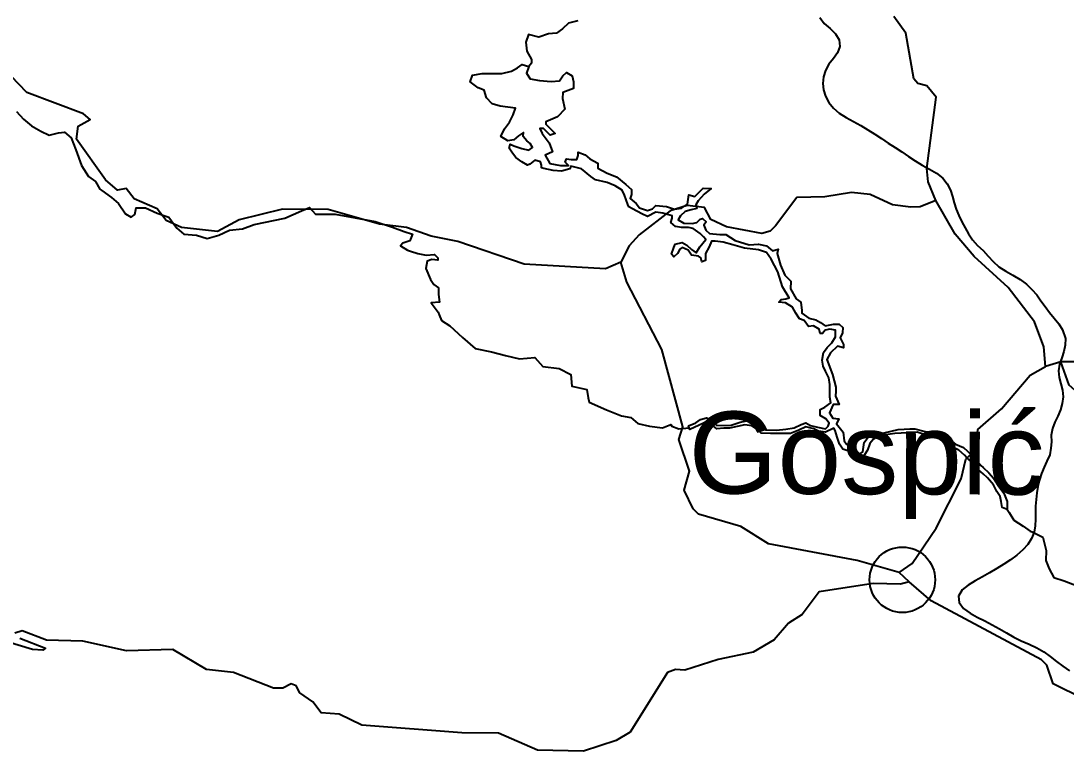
# Model space of a CAD drawing. Header units: metres. Extents: x 13.21 to 19.52, y 42.14 to 46.62.
# Drawn here: x 15.1305 to 15.4171, y 44.5018 to 44.7019 of the extents above; entities that cross this region are included whole.
import ezdxf

# ---------------------------------------------------------------- set-up
doc = ezdxf.new("R2010")
doc.units = ezdxf.units.M
doc.header["$MEASUREMENT"] = 0
for name, color, linetype in [('CESTE', 5, 'Continuous'), ('grad_manji', 1, 'Continuous'), ('naziv_manji', 1, 'Continuous'), ('PRUGE', 7, 'Continuous'), ('RIJEKE', 4, 'Continuous')]:
    doc.layers.add(name, color=color, linetype=linetype)
doc.styles.get("Standard").update_dxf_attribs({"font": 'arial.ttf'})

msp = doc.modelspace()

# ---------------------------------------------------------------- linework, layer by layer
at = {"layer": 'CESTE'}
for p, q in [((15.41563, 44.60846), (15.41145, 44.6072)), ((15.37408, 44.54814), (15.3713, 44.55074))]:
    msp.add_line(p, q, dxfattribs=at)
for points in [[(15.38139, 44.65269), (15.37925, 44.65785), (15.37894, 44.66144), (15.3815, 44.68105), (15.37887, 44.68409), (15.37641, 44.6848), (15.37532, 44.68609), (15.37317, 44.69859), (15.36985, 44.70317)], [(15.29502, 44.63583), (15.29078, 44.63399), (15.26847, 44.63523), (15.25031, 44.6415), (15.24301, 44.6429), (15.23626, 44.64529), (15.22881, 44.64618), (15.21478, 44.6502), (15.20221, 44.65031), (15.19034, 44.6474), (15.18445, 44.64419), (15.17453, 44.64527), (15.17034, 44.6472), (15.16791, 44.65038), (15.16156, 44.65319), (15.15943, 44.65601), (15.157, 44.65554), (15.15369, 44.65833), (15.14575, 44.6695), (15.14622, 44.67307), (15.14952, 44.67493), (15.14771, 44.67644), (15.13213, 44.68228), (15.12786, 44.68675)], [(15.38139, 44.65269), (15.37704, 44.65099), (15.37449, 44.6509), (15.36953, 44.65147), (15.36334, 44.65436), (15.35827, 44.65488), (15.35096, 44.65372), (15.3433, 44.65354), (15.33746, 44.64577), (15.33592, 44.6443), (15.33366, 44.64367), (15.32395, 44.64552), (15.31968, 44.64748), (15.31792, 44.65081), (15.3132, 44.6513), (15.30856, 44.64986), (15.30006, 44.64328), (15.29727, 44.64028), (15.29502, 44.63583)], [(15.41145, 44.6072), (15.41098, 44.61255), (15.40847, 44.6194), (15.4012, 44.62887), (15.39189, 44.63736), (15.38665, 44.64351), (15.38139, 44.65269)], [(15.49214, 44.64723), (15.48777, 44.64289), (15.48412, 44.63427), (15.48089, 44.63156), (15.47996, 44.62815), (15.47794, 44.62699), (15.47119, 44.6274), (15.47156, 44.62568), (15.46433, 44.62384), (15.45829, 44.62086), (15.45773, 44.61895), (15.45559, 44.6193), (15.45193, 44.61747), (15.44475, 44.61583), (15.43601, 44.61226), (15.43244, 44.60984), (15.42254, 44.60847), (15.41563, 44.60846)], [(15.3713, 44.55074), (15.35978, 44.55402), (15.33547, 44.55862), (15.32787, 44.56333), (15.31629, 44.56672), (15.3148, 44.56817), (15.31234, 44.57331), (15.31387, 44.57852), (15.31092, 44.58718), (15.31199, 44.59069), (15.30629, 44.61185), (15.2967, 44.63033), (15.29502, 44.63583)], [(15.46782, 44.53799), (15.46778, 44.53996), (15.46645, 44.54092), (15.45866, 44.54104), (15.44902, 44.53955), (15.44426, 44.54078), (15.44242, 44.54198), (15.44168, 44.54375), (15.4423, 44.54541), (15.44514, 44.54845), (15.44656, 44.55188), (15.44685, 44.55902), (15.45063, 44.56371), (15.44967, 44.56897), (15.44665, 44.57177), (15.44052, 44.57491), (15.43343, 44.57673), (15.4282, 44.58054), (15.42487, 44.59468), (15.42268, 44.5979), (15.4179, 44.6021), (15.41563, 44.60846)], [(15.3713, 44.55074), (15.37488, 44.55322), (15.3815, 44.56292), (15.38832, 44.57645), (15.38957, 44.58179), (15.39241, 44.58471), (15.39294, 44.58996), (15.39939, 44.59555), (15.40725, 44.60478), (15.41145, 44.6072)], [(15.37408, 44.54814), (15.37167, 44.54754), (15.36423, 44.54772), (15.34941, 44.54546), (15.34476, 44.53925), (15.341, 44.53683), (15.33702, 44.53232), (15.3313, 44.52885), (15.3217, 44.5269), (15.31257, 44.52395), (15.31, 44.5241), (15.30781, 44.52332), (15.2976, 44.50696), (15.29374, 44.50472), (15.28474, 44.50178), (15.27213, 44.50205), (15.26149, 44.50668), (15.25145, 44.50682), (15.22398, 44.50888), (15.21775, 44.51192), (15.21287, 44.5123), (15.21058, 44.51524), (15.20696, 44.51774), (15.20604, 44.51965), (15.20464, 44.5202), (15.20236, 44.51903), (15.19981, 44.51902), (15.18885, 44.52333), (15.18145, 44.52418), (15.17222, 44.52962), (15.15951, 44.52924), (15.14754, 44.53193), (15.13754, 44.53216), (15.13083, 44.53477), (15.12882, 44.5341)], [(15.4219, 44.51609), (15.41359, 44.5202), (15.41178, 44.52537), (15.41036, 44.52677), (15.38013, 44.54298), (15.37408, 44.54814)], [(15.13022, 44.53273), (15.13728, 44.53003), (15.13657, 44.52942), (15.13366, 44.52962), (15.11976, 44.53383)]]:
    msp.add_lwpolyline(points, dxfattribs=at)
at = {"layer": 'grad_manji'}
msp.add_circle((15.37221, 44.54873), 0.00898, dxfattribs=at)
at = {"layer": 'PRUGE'}
msp.add_lwpolyline([(15.34961, 44.70285), (15.3508, 44.70126), (15.35239, 44.69986), (15.35384, 44.69837), (15.35488, 44.69675), (15.35507, 44.69493), (15.35445, 44.69322), (15.35328, 44.6916), (15.35203, 44.69003), (15.3511, 44.68838), (15.35055, 44.68661), (15.3504, 44.68481), (15.35059, 44.68302), (15.35113, 44.68126), (15.35201, 44.67957), (15.35328, 44.67802), (15.35489, 44.67663), (15.3568, 44.67546), (15.35879, 44.67435), (15.36079, 44.67324), (15.36272, 44.67209), (15.36461, 44.6709), (15.36645, 44.66967), (15.36831, 44.66846), (15.3702, 44.66727), (15.37209, 44.66607), (15.37388, 44.6648), (15.3757, 44.66355), (15.37759, 44.66237), (15.37964, 44.66132), (15.38158, 44.66016), (15.38327, 44.65883), (15.38451, 44.65726), (15.38536, 44.65557), (15.38593, 44.65381), (15.38638, 44.65204), (15.38696, 44.65029), (15.38768, 44.64857), (15.38855, 44.64688), (15.38941, 44.64519), (15.39033, 44.64352), (15.39146, 44.64191), (15.39285, 44.64041), (15.39435, 44.63896), (15.39571, 44.63744), (15.39711, 44.63595), (15.39867, 44.63454), (15.40053, 44.63332), (15.40251, 44.63221), (15.40448, 44.63108), (15.40623, 44.62979), (15.40773, 44.62835), (15.40903, 44.6268), (15.41019, 44.6252), (15.41135, 44.62361), (15.41255, 44.62202), (15.41382, 44.62047), (15.41506, 44.6189), (15.41615, 44.61729), (15.41697, 44.61488), (15.41685, 44.61308), (15.4165, 44.61131), (15.41592, 44.60955), (15.41533, 44.6078), (15.41505, 44.60602), (15.41517, 44.60422), (15.41567, 44.60246), (15.41609, 44.60068), (15.41626, 44.59889), (15.41605, 44.59709), (15.41556, 44.59533), (15.41485, 44.59361), (15.41403, 44.5919), (15.4134, 44.59016), (15.41304, 44.58838), (15.41305, 44.58658), (15.41295, 44.58479), (15.4126, 44.583), (15.41185, 44.58129), (15.41107, 44.57958), (15.41035, 44.57785), (15.40981, 44.5761), (15.40939, 44.57432), (15.40908, 44.57254), (15.40886, 44.57075), (15.40874, 44.56895), (15.40869, 44.56716), (15.40869, 44.56536), (15.4086, 44.56356), (15.40832, 44.56177), (15.40764, 44.56003), (15.40659, 44.5584), (15.4052, 44.5569), (15.40359, 44.55552), (15.40184, 44.55422), (15.39999, 44.55301), (15.39808, 44.55184), (15.39614, 44.55068), (15.39421, 44.54954), (15.39221, 44.54844), (15.39028, 44.54727), (15.38859, 44.54596), (15.38764, 44.54425), (15.38778, 44.5425), (15.38897, 44.54087), (15.39076, 44.53962), (15.39274, 44.53849), (15.39479, 44.53744), (15.39682, 44.53638), (15.39883, 44.5353), (15.4008, 44.53418), (15.40273, 44.53303), (15.40482, 44.53202), (15.40699, 44.53112), (15.40907, 44.5301), (15.41099, 44.52894), (15.41277, 44.52767), (15.41449, 44.52635), (15.41624, 44.52506), (15.41804, 44.5238)], dxfattribs=at)
at = {"layer": 'RIJEKE'}
for points in [[(15.28324, 44.70199), (15.28067, 44.70133), (15.27902, 44.69973), (15.27739, 44.6986), (15.27515, 44.69839), (15.27256, 44.69749), (15.26966, 44.6982), (15.26966, 44.6982), (15.26899, 44.69614), (15.26928, 44.69361), (15.27053, 44.69131), (15.27051, 44.69039), (15.26979, 44.68939)], [(15.31377, 44.5904), (15.3136, 44.59089), (15.31556, 44.5918), (15.31686, 44.5927), (15.31847, 44.59315), (15.31847, 44.59315), (15.32007, 44.59268), (15.32038, 44.59175), (15.32134, 44.59105), (15.32531, 44.59116), (15.32776, 44.59193), (15.33002, 44.59236), (15.33002, 44.59236), (15.33162, 44.5912), (15.3332, 44.59027), (15.33481, 44.5898), (15.33769, 44.58977), (15.34025, 44.58998), (15.34251, 44.59042), (15.34446, 44.59131), (15.34575, 44.59177), (15.34575, 44.59177), (15.34702, 44.59106), (15.34894, 44.59059), (15.35117, 44.59012), (15.35184, 44.5908), (15.35216, 44.59171), (15.35124, 44.59287), (15.34964, 44.59381), (15.34967, 44.5954), (15.35095, 44.59609), (15.3526, 44.59721), (15.35229, 44.59883), (15.35232, 44.60043), (15.35234, 44.60227), (15.35206, 44.60411), (15.35114, 44.60595), (15.35051, 44.60733), (15.35023, 44.60894), (15.35058, 44.61101), (15.35157, 44.61237), (15.35287, 44.61373), (15.35387, 44.61534), (15.35389, 44.61717), (15.35229, 44.61742), (15.35229, 44.61742), (15.35101, 44.6172), (15.35035, 44.61628), (15.3497, 44.61629), (15.34939, 44.61744), (15.34781, 44.61838), (15.34781, 44.61838), (15.34651, 44.61816), (15.34526, 44.61977), (15.34398, 44.62024), (15.34304, 44.62186), (15.3421, 44.62347), (15.3402, 44.62464), (15.33829, 44.62487), (15.33893, 44.62556), (15.34021, 44.62578), (15.34119, 44.626), (15.33931, 44.62901), (15.33809, 44.63315), (15.33622, 44.6366), (15.33496, 44.63845), (15.33272, 44.63916), (15.32888, 44.63965), (15.32569, 44.64059), (15.32311, 44.6413), (15.32088, 44.64155), (15.31991, 44.64156), (15.31991, 44.64156), (15.31924, 44.63996), (15.31825, 44.63813), (15.31821, 44.63629), (15.31723, 44.63585), (15.31694, 44.637), (15.31629, 44.63746), (15.31438, 44.63771), (15.31344, 44.63908), (15.31184, 44.6398), (15.31184, 44.6398), (15.31118, 44.63934), (15.31053, 44.6382), (15.30955, 44.63729), (15.30892, 44.63799), (15.30959, 44.63981), (15.30992, 44.64072), (15.31186, 44.64117), (15.31186, 44.64117), (15.31314, 44.64047), (15.3144, 44.63931), (15.31567, 44.63838), (15.31667, 44.63998), (15.31831, 44.64203), (15.31768, 44.64273), (15.31672, 44.64365), (15.31481, 44.64504), (15.31355, 44.64529), (15.31162, 44.6453), (15.31, 44.64554), (15.30874, 44.64671), (15.30908, 44.64785), (15.30908, 44.64854), (15.30654, 44.64925), (15.3046, 44.64949), (15.3046, 44.64949), (15.30234, 44.64836), (15.30074, 44.64907), (15.29818, 44.65046), (15.29723, 44.65093), (15.29693, 44.65162), (15.29599, 44.65416), (15.29539, 44.65553), (15.29347, 44.6567), (15.29123, 44.65763), (15.28804, 44.65835), (15.28675, 44.65928), (15.28421, 44.66136), (15.28132, 44.66208), (15.28132, 44.66208), (15.281, 44.66138), (15.27874, 44.66072), (15.27649, 44.66096), (15.27392, 44.66145), (15.27329, 44.66168), (15.2733, 44.66236), (15.27299, 44.66329), (15.27139, 44.66375), (15.27139, 44.66375), (15.27009, 44.66263), (15.26944, 44.66239), (15.26784, 44.66332), (15.26626, 44.66449), (15.2653, 44.66564), (15.26437, 44.66703), (15.2647, 44.66817), (15.2647, 44.66817), (15.26565, 44.6677), (15.2679, 44.667), (15.26983, 44.66652), (15.2708, 44.66721), (15.27017, 44.66836), (15.26922, 44.66905), (15.26828, 44.67021), (15.2683, 44.67137), (15.2683, 44.67137), (15.267, 44.67045), (15.26568, 44.66931), (15.26407, 44.66909), (15.26215, 44.67026), (15.26316, 44.67232), (15.26447, 44.67414), (15.26546, 44.6762), (15.26614, 44.67804), (15.26196, 44.67852), (15.25973, 44.67923), (15.25815, 44.68085), (15.25752, 44.68291), (15.25593, 44.68362), (15.2537, 44.68525), (15.25438, 44.68707), (15.25695, 44.68751), (15.25695, 44.68751), (15.26082, 44.68748), (15.26243, 44.68747), (15.26501, 44.68813), (15.26664, 44.68904), (15.26793, 44.68996), (15.26793, 44.68996), (15.26979, 44.68939)], [(15.26979, 44.68939), (15.26919, 44.68765), (15.27014, 44.68603), (15.27269, 44.68555), (15.2759, 44.6853), (15.27816, 44.68551), (15.27914, 44.68687), (15.28013, 44.68779), (15.28013, 44.68779), (15.28171, 44.68687), (15.28203, 44.68525), (15.28199, 44.68341), (15.27907, 44.68229), (15.27904, 44.68069), (15.27964, 44.6777), (15.27769, 44.67565), (15.27444, 44.67429), (15.27443, 44.67361), (15.27697, 44.67106), (15.27567, 44.67061), (15.27378, 44.67246), (15.27282, 44.67247), (15.27282, 44.67247), (15.27343, 44.67108), (15.27532, 44.66854), (15.27625, 44.66601), (15.27431, 44.66511), (15.27556, 44.66281), (15.27844, 44.66233), (15.28069, 44.66232), (15.27975, 44.66323), (15.28008, 44.66416), (15.28008, 44.66416), (15.28136, 44.66391), (15.28296, 44.6639), (15.2833, 44.66504), (15.28333, 44.66596), (15.28333, 44.66596), (15.28525, 44.66525), (15.2865, 44.6641), (15.28873, 44.66293), (15.28871, 44.66156), (15.29127, 44.66016), (15.29382, 44.65922), (15.29637, 44.65713), (15.29795, 44.65575), (15.29793, 44.65437), (15.29759, 44.65323), (15.29918, 44.65184), (15.30013, 44.65069), (15.30236, 44.64997), (15.30365, 44.65041), (15.30464, 44.65133), (15.30464, 44.65133), (15.30752, 44.65107), (15.30976, 44.65036), (15.31169, 44.65058), (15.31333, 44.65171), (15.31369, 44.65424), (15.31369, 44.65424), (15.31528, 44.65376), (15.31757, 44.65604), (15.31757, 44.65604), (15.31982, 44.65603), (15.31787, 44.65443), (15.31622, 44.65261), (15.31557, 44.65147), (15.31588, 44.65055), (15.31426, 44.6501), (15.31264, 44.64965), (15.31134, 44.64851), (15.31069, 44.64737), (15.31226, 44.64645), (15.31453, 44.64643), (15.31581, 44.64664), (15.31678, 44.64755), (15.31744, 44.64778), (15.31744, 44.64778), (15.31839, 44.64685), (15.31774, 44.64594), (15.31834, 44.64456), (15.31929, 44.64364), (15.32217, 44.64338), (15.32379, 44.64336), (15.32634, 44.64173), (15.33019, 44.64056), (15.33275, 44.64076), (15.33275, 44.64076), (15.33499, 44.64029), (15.33657, 44.6389), (15.33819, 44.63934), (15.33819, 44.63934), (15.33786, 44.6382), (15.33876, 44.63498), (15.34, 44.63221), (15.34158, 44.63059), (15.34155, 44.62853), (15.3431, 44.62575), (15.34438, 44.62484), (15.34466, 44.62253), (15.34465, 44.62184), (15.34655, 44.62045), (15.34847, 44.61998), (15.34975, 44.61927), (15.35103, 44.61835), (15.35328, 44.61879), (15.35328, 44.61879), (15.35488, 44.61877), (15.35584, 44.61785), (15.35581, 44.61647), (15.35513, 44.6151), (15.35607, 44.61325), (15.35607, 44.61234), (15.35446, 44.61281), (15.35446, 44.61281), (15.35251, 44.61099), (15.35151, 44.60915), (15.35305, 44.60501), (15.35395, 44.60156), (15.35392, 44.60042), (15.3539, 44.59904), (15.35484, 44.59674), (15.35322, 44.59675), (15.35322, 44.59675), (15.35222, 44.59447), (15.35316, 44.59308), (15.35476, 44.59284), (15.3541, 44.59147), (15.35598, 44.58916), (15.35626, 44.58686), (15.3569, 44.58593), (15.3588, 44.5843), (15.36005, 44.58293), (15.36135, 44.58383), (15.36172, 44.58635), (15.36271, 44.58773), (15.364, 44.58863), (15.36723, 44.58906), (15.37109, 44.58993), (15.37432, 44.59014), (15.37432, 44.59014), (15.3756, 44.59014), (15.37847, 44.58942), (15.38136, 44.58916), (15.38327, 44.58846), (15.38473, 44.58747), (15.38676, 44.5859), (15.38899, 44.58496), (15.39121, 44.58287), (15.39216, 44.58195), (15.39373, 44.5801), (15.39438, 44.57948), (15.39593, 44.57802), (15.3972, 44.57663), (15.39845, 44.57456), (15.40001, 44.57248), (15.40094, 44.57016), (15.40096, 44.56802)], [(15.12933, 44.67706), (15.13123, 44.67499), (15.13346, 44.67313), (15.13602, 44.67175), (15.13825, 44.67058), (15.14083, 44.67126), (15.14244, 44.67147), (15.14244, 44.67147), (15.14435, 44.66985), (15.1456, 44.66663), (15.14715, 44.66227), (15.14904, 44.65926), (15.15094, 44.65787), (15.15221, 44.6558), (15.15269, 44.65545), (15.1554, 44.65349), (15.15729, 44.65186), (15.15919, 44.64909), (15.16079, 44.64817), (15.16176, 44.64886), (15.16211, 44.65069), (15.16211, 44.65069), (15.16468, 44.65066), (15.16786, 44.64926), (15.17107, 44.6481), (15.17327, 44.6451), (15.17518, 44.64347), (15.17871, 44.64322), (15.18159, 44.64229), (15.18482, 44.64318), (15.18773, 44.64454), (15.19127, 44.64497), (15.19451, 44.64609), (15.20289, 44.64787), (15.20742, 44.6499), (15.20967, 44.65081), (15.20967, 44.65081), (15.21126, 44.64895), (15.21672, 44.64891), (15.22216, 44.64795), (15.22762, 44.64699), (15.23242, 44.64535), (15.23561, 44.64418), (15.23786, 44.64348), (15.23718, 44.64165), (15.23525, 44.64097), (15.2346, 44.64028), (15.23651, 44.63912), (15.23736, 44.63885), (15.23939, 44.63819), (15.24163, 44.63771), (15.24389, 44.63792), (15.24389, 44.63792), (15.24483, 44.63701), (15.24482, 44.63631), (15.24323, 44.63655), (15.24323, 44.63655), (15.24193, 44.63611), (15.24158, 44.63403), (15.24282, 44.63105), (15.24377, 44.62967), (15.24503, 44.62873), (15.245, 44.6269), (15.24529, 44.62483), (15.24303, 44.62462), (15.24493, 44.62208), (15.2452, 44.62139), (15.24586, 44.61978), (15.24809, 44.61838), (15.25158, 44.61514), (15.25507, 44.61213), (15.25955, 44.61119), (15.26339, 44.61024), (15.26723, 44.60928), (15.2714, 44.60971), (15.2714, 44.60971), (15.27361, 44.60717), (15.27811, 44.60668), (15.28131, 44.60505), (15.28156, 44.60183), (15.28573, 44.60088), (15.28602, 44.59858), (15.28631, 44.59743), (15.29111, 44.59533), (15.29524, 44.59369), (15.2978, 44.5932), (15.29971, 44.59159), (15.30291, 44.59087), (15.30642, 44.59039), (15.3087, 44.59128), (15.3087, 44.59128), (15.30901, 44.59083), (15.31092, 44.59012), (15.31377, 44.5904)], [(15.40096, 44.56802), (15.39961, 44.56857), (15.39933, 44.57018), (15.39904, 44.57156), (15.3981, 44.57294), (15.39716, 44.5748), (15.39559, 44.57664), (15.39433, 44.5778), (15.39243, 44.57942), (15.39118, 44.58104), (15.3899, 44.58219), (15.38928, 44.58289), (15.3877, 44.58428), (15.3858, 44.58522), (15.38387, 44.58616), (15.38294, 44.58732), (15.38134, 44.58824), (15.37846, 44.58851), (15.37623, 44.58921), (15.37623, 44.58921), (15.37365, 44.589), (15.37011, 44.58881), (15.3656, 44.58815), (15.36431, 44.58725), (15.36332, 44.58611), (15.36265, 44.58428), (15.36166, 44.58268), (15.36005, 44.58201), (15.35909, 44.5827), (15.35782, 44.58386), (15.35591, 44.58457), (15.35497, 44.58595), (15.35436, 44.5878), (15.35374, 44.58964), (15.35344, 44.59033), (15.35344, 44.59033), (15.35117, 44.5892), (15.34925, 44.58944), (15.34796, 44.59014), (15.34572, 44.59062), (15.34572, 44.59062), (15.3438, 44.58972), (15.34153, 44.58883), (15.33864, 44.58884), (15.33607, 44.58887), (15.3335, 44.58888), (15.33255, 44.58982), (15.33097, 44.59098), (15.32905, 44.59123), (15.32905, 44.59123), (15.32484, 44.59034), (15.32329, 44.59025), (15.32132, 44.59014), (15.3204, 44.59081), (15.31883, 44.59222), (15.31883, 44.59222), (15.31651, 44.5911), (15.31391, 44.58997), (15.31377, 44.5904)], [(15.40096, 44.56802), (15.40152, 44.56717), (15.40276, 44.5651), (15.40531, 44.56347), (15.40721, 44.56207), (15.40781, 44.56185), (15.41072, 44.56043), (15.4116, 44.55676), (15.41156, 44.55401), (15.41249, 44.5517), (15.41373, 44.54939), (15.41659, 44.54845), (15.4201, 44.54704), (15.42328, 44.5454), (15.4239, 44.54402), (15.4266, 44.5433)]]:
    msp.add_lwpolyline(points, dxfattribs=at)

# ---------------------------------------------------------------- texts
at = {"layer": 'naziv_manji', "insert": (15.31364, 44.59488), "char_height": 0.0224579, "width": 0.1048035, "attachment_point": 1, "rotation": 359.7762}
msp.add_mtext('{\\fArial CE|b0|i0|c238|p34;Gospić}', dxfattribs=at)

doc.saveas('drawing.dxf')
